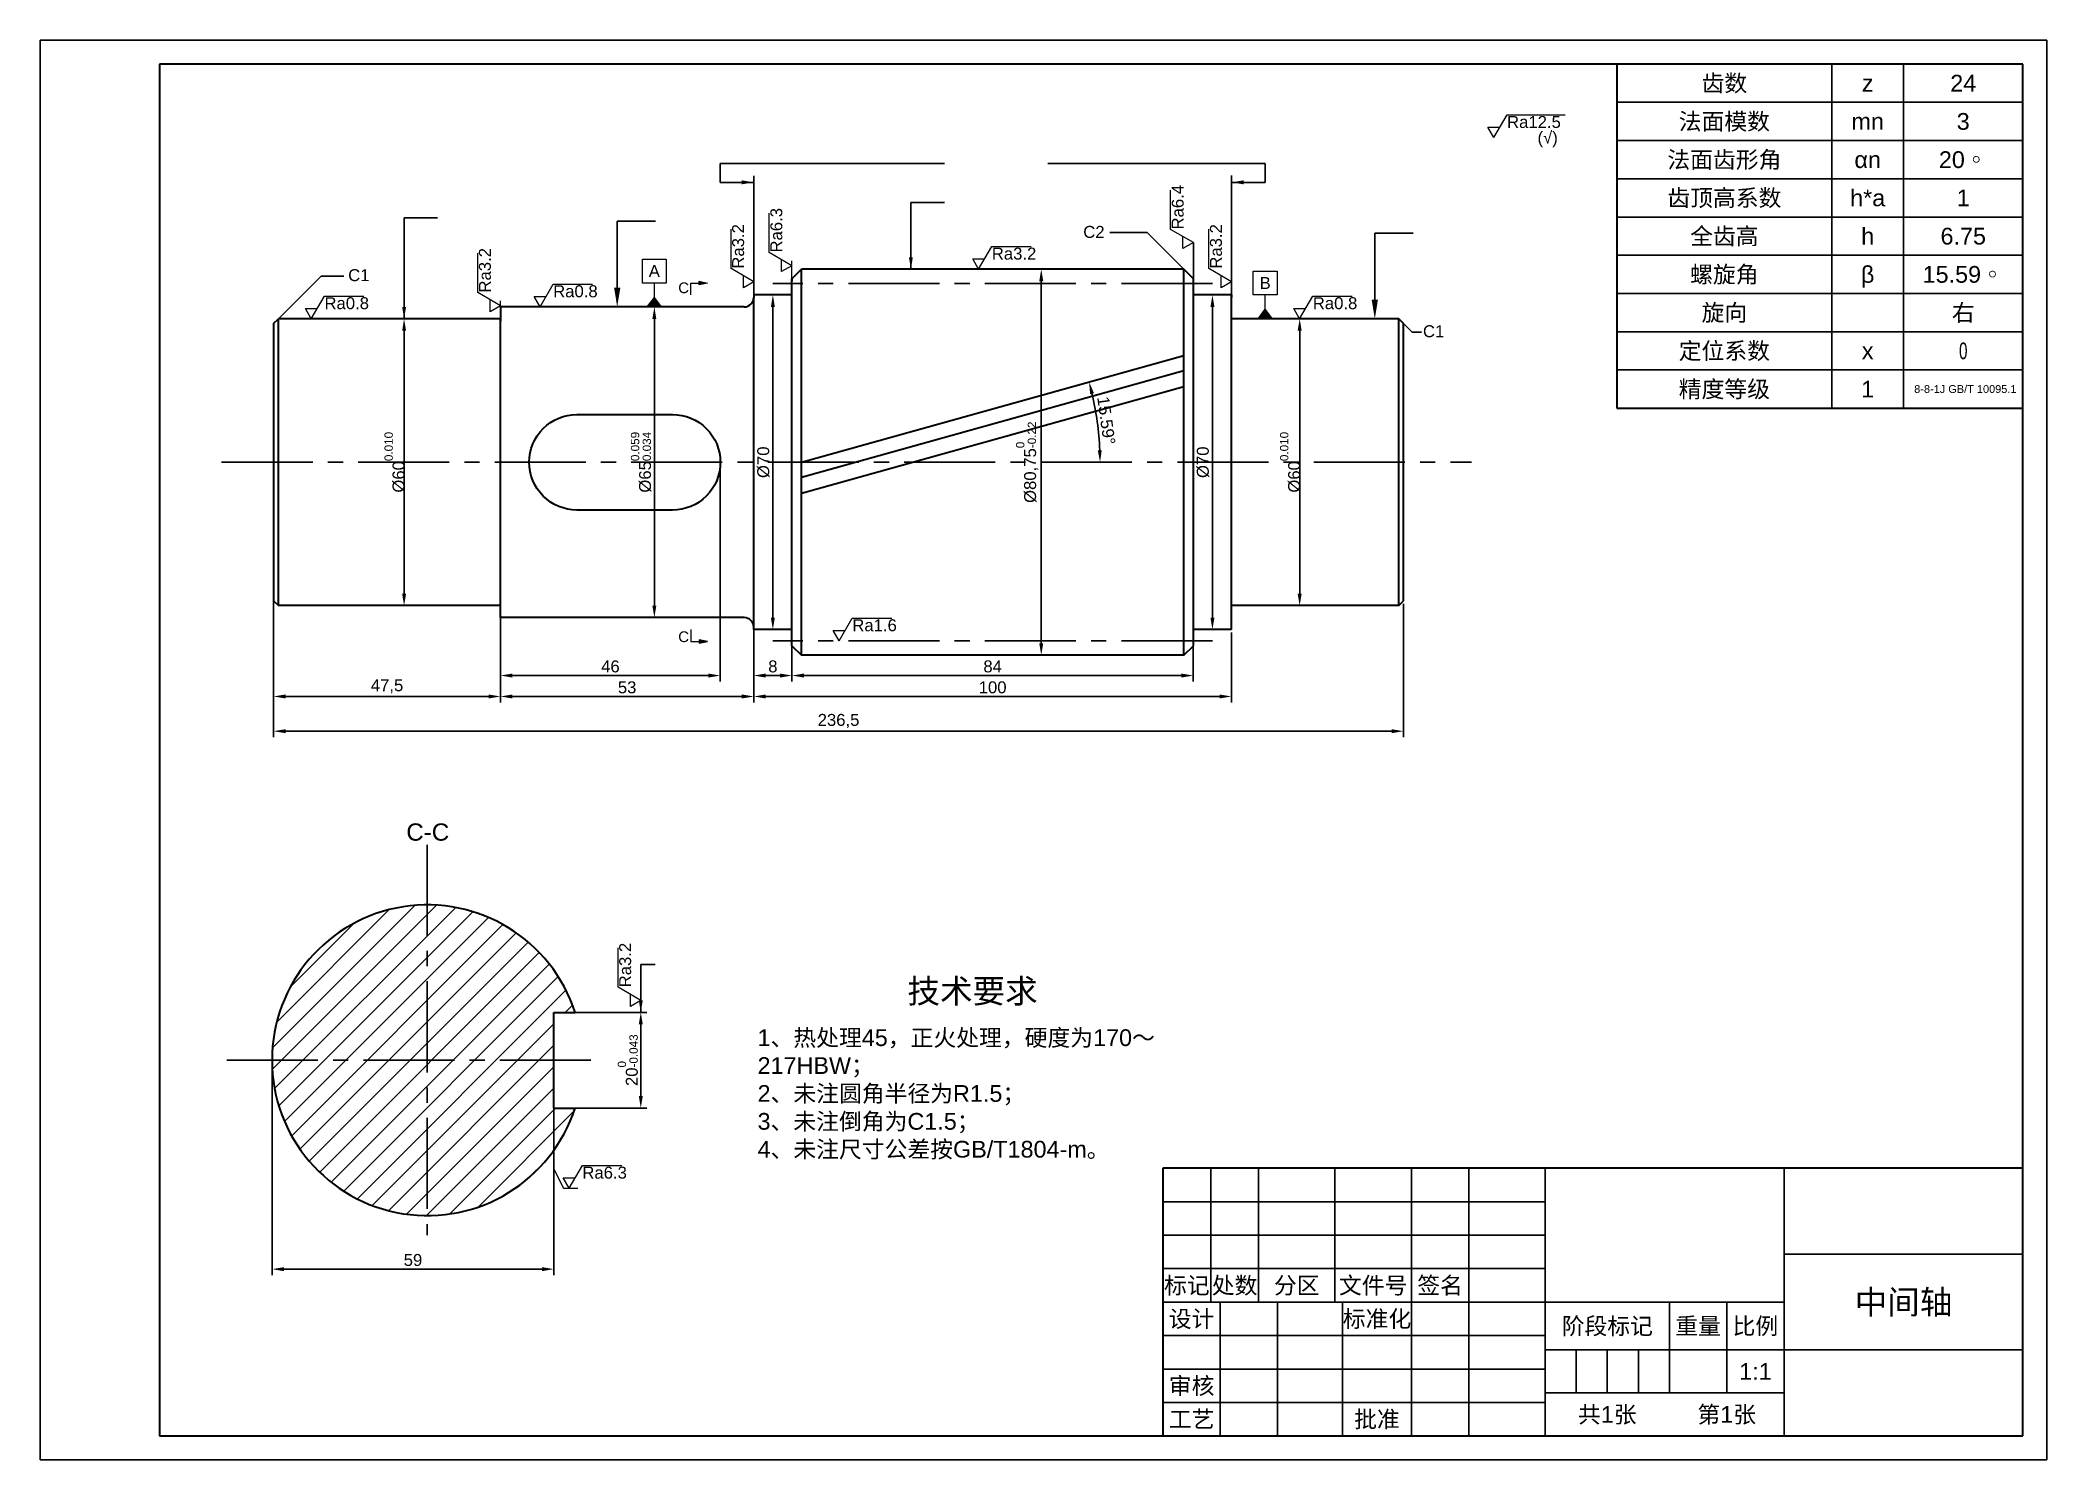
# Model space of a CAD drawing. Header units: millimetres. Extents: x 12 to 432, y 10 to 307.
import ezdxf
from ezdxf import colors
from ezdxf.entities.mleader import LeaderData, LeaderLine
from ezdxf.enums import TextEntityAlignment as Align
from ezdxf.math import Vec2, Vec3

# ---------------------------------------------------------------- set-up
doc = ezdxf.new("R2010")
doc.units = ezdxf.units.MM
doc.linetypes.add('CENTER2', pattern=[28.575, 19.05, -3.175, 3.175, -3.175])
doc.layers.add('中心线', color=1, linetype='CENTER2')
doc.layers.add('细实线', color=7, linetype='Continuous')
for name, color, linetype, lineweight in [('剖面线', 3, 'Continuous', 15), ('尺寸', 7, 'Continuous', 15), ('文字', 7, 'Continuous', 15), ('粗实线', 7, 'Continuous', 30)]:
    doc.layers.add(name, color=color, linetype=linetype, lineweight=lineweight)
doc.styles.get("Standard").update_dxf_attribs({"font": 'arial.ttf'})
doc.dimstyles.new('ISO-25', dxfattribs={"dimtxt": 2.5, "dimasz": 2.5, "dimexe": 1.25, "dimexo": 0.625, "dimtad": 1, "dimtxsty": 'Standard', "dimcen": 2.5, "dimadec": 0, "dimazin": 0, "dimtfac": 1, "dimtmove": 0, "dimatfit": 3, "dimfxl": 1, "dimarcsym": 0})

# ---------------------------------------------------------------- blocks, each defined once
blk = doc.blocks.new('*D1')
at = {"layer": 'Defpoints', "color": 0, "transparency": 16777216}
for p in [(85.05, 248.92), (88.62, 248.92), (85.05, 188.92)]:
    blk.add_point(p, dxfattribs=at)
at = {"layer": '细实线', "color": 0, "lineweight": -2, "transparency": 16777216}
for p, q in [((85.68, 248.92), (89.87, 248.92)), ((88.62, 191.42), (88.62, 246.42)), ((85.68, 188.92), (89.87, 188.92))]:
    blk.add_line(p, q, dxfattribs=at)
at = {"layer": '细实线', "color": 0, "transparency": 16777216}
for points in [[(88.21, 246.42), (89.04, 246.42), (88.62, 248.92)], [(88.21, 191.42), (89.04, 191.42), (88.62, 188.92)]]:
    blk.add_solid(points, dxfattribs=at)
at = {"layer": '细实线', "color": 0, "transparency": 16777216, "insert": (86.65, 218.92), "char_height": 2.5, "width": 25.7128, "attachment_point": 5, "rotation": 90}
blk.add_mtext('%%C60{\\H0.7x;\\S0.010^ ;}', dxfattribs=at)
blk = doc.blocks.new('*D2')
at = {"layer": 'Defpoints', "color": 0, "transparency": 16777216}
for p in [(134.3, 251.42), (141, 251.42), (134.3, 186.42)]:
    blk.add_point(p, dxfattribs=at)
at = {"layer": '细实线', "color": 0, "lineweight": -2, "transparency": 16777216}
for p, q in [((134.93, 251.42), (142.25, 251.42)), ((141, 188.92), (141, 248.92)), ((134.93, 186.42), (142.25, 186.42))]:
    blk.add_line(p, q, dxfattribs=at)
at = {"layer": '细实线', "color": 0, "transparency": 16777216}
for points in [[(140.58, 248.92), (141.41, 248.92), (141, 251.42)], [(140.58, 188.92), (141.41, 188.92), (141, 186.42)]]:
    blk.add_solid(points, dxfattribs=at)
at = {"layer": '细实线', "color": 0, "transparency": 16777216, "insert": (138.24, 218.92), "char_height": 2.5, "attachment_point": 5, "rotation": 90}
blk.add_mtext('%%C65{\\H0.7x;\\S0.059^ 0.034;}', dxfattribs=at)
blk = doc.blocks.new('*D4')
at = {"color": 0, "lineweight": -2, "transparency": 16777216}
for p, q in [((166.43, 253.92), (167.05, 253.92)), ((165.8, 251.42), (165.8, 186.42)), ((166.43, 183.92), (167.05, 183.92))]:
    blk.add_line(p, q, dxfattribs=at)
at = {"color": 0, "transparency": 16777216}
for points in [[(165.39, 251.42), (166.22, 251.42), (165.8, 253.92)], [(165.39, 186.42), (166.22, 186.42), (165.8, 183.92)]]:
    blk.add_solid(points, dxfattribs=at)
at = {"layer": 'Defpoints', "color": 0, "transparency": 16777216}
for p in [(165.8, 253.92), (165.8, 183.92), (165.8, 183.92)]:
    blk.add_point(p, dxfattribs=at)
at = {"color": 0, "transparency": 16777216, "insert": (163.83, 218.92), "char_height": 2.5, "attachment_point": 5, "rotation": 90}
blk.add_mtext('%%C70', dxfattribs=at)
blk = doc.blocks.new('*D5')
at = {"color": 0, "lineweight": -2, "transparency": 16777216}
for p, q in [((258.43, 253.92), (259.05, 253.92)), ((257.8, 251.42), (257.8, 186.42)), ((258.43, 183.92), (259.05, 183.92))]:
    blk.add_line(p, q, dxfattribs=at)
at = {"color": 0, "transparency": 16777216}
for points in [[(257.39, 251.42), (258.22, 251.42), (257.8, 253.92)], [(257.39, 186.42), (258.22, 186.42), (257.8, 183.92)]]:
    blk.add_solid(points, dxfattribs=at)
at = {"layer": 'Defpoints', "color": 0, "transparency": 16777216}
for p in [(257.8, 253.92), (257.8, 183.92), (257.8, 183.92)]:
    blk.add_point(p, dxfattribs=at)
at = {"color": 0, "transparency": 16777216, "insert": (255.83, 218.92), "char_height": 2.5, "attachment_point": 5, "rotation": 90}
blk.add_mtext('%%C70', dxfattribs=at)
blk = doc.blocks.new('*D6')
at = {"color": 0, "lineweight": -2, "transparency": 16777216}
for p, q in [((278.68, 248.92), (274.81, 248.92)), ((276.06, 246.42), (276.06, 191.42)), ((278.68, 188.92), (274.81, 188.92))]:
    blk.add_line(p, q, dxfattribs=at)
at = {"color": 0, "transparency": 16777216}
for points in [[(275.64, 246.42), (276.48, 246.42), (276.06, 248.92)], [(275.64, 191.42), (276.48, 191.42), (276.06, 188.92)]]:
    blk.add_solid(points, dxfattribs=at)
at = {"layer": 'Defpoints', "color": 0, "transparency": 16777216}
for p in [(279.3, 248.92), (276.06, 188.92), (279.3, 188.92)]:
    blk.add_point(p, dxfattribs=at)
at = {"color": 0, "transparency": 16777216, "insert": (274.09, 218.92), "char_height": 2.5, "attachment_point": 5, "rotation": 90}
blk.add_mtext('%%C60{\\H0.7x;\\S0.010^ ;}', dxfattribs=at)
blk = doc.blocks.new('*D7')
at = {"color": 0, "lineweight": -2, "transparency": 16777216}
for p, q in [((61.3, 247.3), (61.3, 168.67)), ((108.8, 247.3), (108.8, 168.67)), ((63.8, 169.92), (106.3, 169.92))]:
    blk.add_line(p, q, dxfattribs=at)
at = {"color": 0, "transparency": 16777216}
for points in [[(63.8, 170.34), (63.8, 169.51), (61.3, 169.92)], [(106.3, 170.34), (106.3, 169.51), (108.8, 169.92)]]:
    blk.add_solid(points, dxfattribs=at)
at = {"layer": 'Defpoints', "color": 0, "transparency": 16777216}
for p in [(61.3, 247.92), (108.8, 247.92), (108.8, 169.92)]:
    blk.add_point(p, dxfattribs=at)
at = {"color": 0, "transparency": 16777216, "insert": (85.05, 172.04), "char_height": 2.5, "attachment_point": 5}
blk.add_mtext('47,5', dxfattribs=at)
blk = doc.blocks.new('*D8')
at = {"color": 0, "lineweight": -2, "transparency": 16777216}
for p, q in [((108.8, 185.8), (108.8, 168.67)), ((161.8, 185.8), (161.8, 168.67)), ((111.3, 169.92), (159.3, 169.92))]:
    blk.add_line(p, q, dxfattribs=at)
at = {"color": 0, "transparency": 16777216}
for points in [[(111.3, 170.34), (111.3, 169.51), (108.8, 169.92)], [(159.3, 170.34), (159.3, 169.51), (161.8, 169.92)]]:
    blk.add_solid(points, dxfattribs=at)
at = {"layer": 'Defpoints', "color": 0, "transparency": 16777216}
for p in [(108.8, 186.42), (161.8, 186.42), (161.8, 169.92)]:
    blk.add_point(p, dxfattribs=at)
at = {"color": 0, "transparency": 16777216, "insert": (135.3, 171.82), "char_height": 2.5, "attachment_point": 5}
blk.add_mtext('53', dxfattribs=at)
blk = doc.blocks.new('*D9')
at = {"color": 0, "lineweight": -2, "transparency": 16777216}
for p, q in [((161.8, 183.3), (161.8, 168.67)), ((261.8, 183.3), (261.8, 168.67)), ((164.3, 169.92), (259.3, 169.92))]:
    blk.add_line(p, q, dxfattribs=at)
at = {"color": 0, "transparency": 16777216}
for points in [[(164.3, 170.34), (164.3, 169.51), (161.8, 169.92)], [(259.3, 170.34), (259.3, 169.51), (261.8, 169.92)]]:
    blk.add_solid(points, dxfattribs=at)
at = {"layer": 'Defpoints', "color": 0, "transparency": 16777216}
for p in [(161.8, 183.92), (261.8, 183.92), (261.8, 169.92)]:
    blk.add_point(p, dxfattribs=at)
at = {"color": 0, "transparency": 16777216, "insert": (211.8, 171.82), "char_height": 2.5, "attachment_point": 5}
blk.add_mtext('100', dxfattribs=at)
blk = doc.blocks.new('*D10')
at = {"color": 0, "lineweight": -2, "transparency": 16777216}
for p, q in [((169.8, 183.3), (169.8, 173.05)), ((253.8, 183.3), (253.8, 173.05)), ((172.3, 174.3), (251.3, 174.3))]:
    blk.add_line(p, q, dxfattribs=at)
at = {"color": 0, "transparency": 16777216}
for points in [[(172.3, 174.72), (172.3, 173.88), (169.8, 174.3)], [(251.3, 174.72), (251.3, 173.88), (253.8, 174.3)]]:
    blk.add_solid(points, dxfattribs=at)
at = {"layer": 'Defpoints', "color": 0, "transparency": 16777216}
for p in [(169.8, 183.92), (253.8, 183.92), (253.8, 174.3)]:
    blk.add_point(p, dxfattribs=at)
at = {"color": 0, "transparency": 16777216, "insert": (211.8, 176.2), "char_height": 2.5, "attachment_point": 5}
blk.add_mtext('84', dxfattribs=at)
blk = doc.blocks.new('*D11')
at = {"color": 0, "lineweight": -2, "transparency": 16777216}
for p, q in [((161.8, 183.3), (161.8, 173.05)), ((169.8, 183.3), (169.8, 173.05)), ((167.3, 174.3), (164.3, 174.3))]:
    blk.add_line(p, q, dxfattribs=at)
at = {"color": 0, "transparency": 16777216}
for points in [[(164.3, 174.72), (164.3, 173.88), (161.8, 174.3)], [(167.3, 174.72), (167.3, 173.88), (169.8, 174.3)]]:
    blk.add_solid(points, dxfattribs=at)
at = {"layer": 'Defpoints', "color": 0, "transparency": 16777216}
for p in [(161.8, 183.92), (169.8, 183.92), (161.8, 174.3)]:
    blk.add_point(p, dxfattribs=at)
at = {"color": 0, "transparency": 16777216, "insert": (165.8, 176.2), "char_height": 2.5, "attachment_point": 5}
blk.add_mtext('8', dxfattribs=at)
blk = doc.blocks.new('*D12')
at = {"color": 0, "lineweight": -2, "transparency": 16777216}
for p, q in [((108.8, 218.3), (108.8, 173.05)), ((154.8, 218.3), (154.8, 173.05)), ((152.3, 174.3), (111.3, 174.3))]:
    blk.add_line(p, q, dxfattribs=at)
at = {"color": 0, "transparency": 16777216}
for points in [[(111.3, 174.72), (111.3, 173.88), (108.8, 174.3)], [(152.3, 174.72), (152.3, 173.88), (154.8, 174.3)]]:
    blk.add_solid(points, dxfattribs=at)
at = {"layer": 'Defpoints', "color": 0, "transparency": 16777216}
for p in [(108.8, 218.92), (154.8, 218.92), (108.8, 174.3)]:
    blk.add_point(p, dxfattribs=at)
at = {"color": 0, "transparency": 16777216, "insert": (131.8, 176.2), "char_height": 2.5, "attachment_point": 5}
blk.add_mtext('46', dxfattribs=at)
blk = doc.blocks.new('*D13')
at = {"color": 0, "lineweight": -2, "transparency": 16777216}
for p, q in [((61.3, 189.3), (61.3, 161.41)), ((297.8, 189.3), (297.8, 161.41)), ((63.8, 162.66), (295.3, 162.66))]:
    blk.add_line(p, q, dxfattribs=at)
at = {"color": 0, "transparency": 16777216}
for points in [[(63.8, 163.07), (63.8, 162.24), (61.3, 162.66)], [(295.3, 163.07), (295.3, 162.24), (297.8, 162.66)]]:
    blk.add_solid(points, dxfattribs=at)
at = {"layer": 'Defpoints', "color": 0, "transparency": 16777216}
for p in [(61.3, 189.92), (297.8, 189.92), (297.8, 162.66)]:
    blk.add_point(p, dxfattribs=at)
at = {"color": 0, "transparency": 16777216, "insert": (179.55, 164.79), "char_height": 2.5, "attachment_point": 5}
blk.add_mtext('236,5', dxfattribs=at)
blk = doc.blocks.new('*D15')
at = {"color": 0, "lineweight": -2, "transparency": 16777216}
for p, q in [((60.98, 93.2), (60.98, 48.87)), ((119.98, 93.2), (119.98, 48.87)), ((63.48, 50.12), (117.48, 50.12))]:
    blk.add_line(p, q, dxfattribs=at)
at = {"color": 0, "transparency": 16777216}
for points in [[(63.48, 50.53), (63.48, 49.7), (60.98, 50.12)], [(117.48, 50.53), (117.48, 49.7), (119.98, 50.12)]]:
    blk.add_solid(points, dxfattribs=at)
at = {"layer": 'Defpoints', "color": 0, "transparency": 16777216}
for p in [(60.98, 93.83), (119.98, 93.83), (119.98, 50.12)]:
    blk.add_point(p, dxfattribs=at)
at = {"color": 0, "transparency": 16777216, "insert": (90.48, 52.02), "char_height": 2.5, "attachment_point": 5}
blk.add_mtext('59', dxfattribs=at)
blk = doc.blocks.new('*D16')
at = {"color": 0, "lineweight": -2, "transparency": 16777216}
for p, q in [((120.6, 103.83), (139.41, 103.83)), ((138.16, 101.33), (138.16, 86.33)), ((120.6, 83.83), (139.41, 83.83))]:
    blk.add_line(p, q, dxfattribs=at)
at = {"color": 0, "transparency": 16777216}
for points in [[(137.74, 101.33), (138.58, 101.33), (138.16, 103.83)], [(137.74, 86.33), (138.58, 86.33), (138.16, 83.83)]]:
    blk.add_solid(points, dxfattribs=at)
at = {"layer": 'Defpoints', "color": 0, "transparency": 16777216}
for p in [(119.98, 103.83), (119.98, 83.83), (138.16, 83.83)]:
    blk.add_point(p, dxfattribs=at)
at = {"color": 0, "transparency": 16777216, "insert": (135.44, 93.83), "char_height": 2.5, "attachment_point": 5, "rotation": 90}
blk.add_mtext('20{\\H0.7x;\\S0^ -0.043;}', dxfattribs=at)
blk = doc.blocks.new('*D17')
at = {"layer": 'Defpoints', "color": 0, "transparency": 16777216}
for p in [(251.8, 241.24), (234.02, 224.58), (50.44, 218.92), (171.8, 218.92), (312.01, 218.92)]:
    blk.add_point(p, dxfattribs=at)
at = {"layer": '粗实线', "color": 0, "lineweight": -2, "transparency": 16777216}
blk.add_arc((171.8, 218.92), 62.47, 2.293, 13.297, dxfattribs=at)
at = {"layer": '粗实线', "color": 0, "transparency": 16777216}
for points in [[(232.2, 233.19), (233.01, 233.39), (231.98, 235.71)], [(234.64, 221.43), (233.81, 221.41), (234.28, 218.92)]]:
    blk.add_solid(points, dxfattribs=at)
at = {"layer": '粗实线', "color": 0, "transparency": 16777216, "insert": (235.58, 227.65), "char_height": 2.5, "attachment_point": 5, "rotation": 277.795}
blk.add_mtext('15.59%%D', dxfattribs=at)
blk = doc.blocks.new('*D18')
at = {"layer": 'Defpoints', "color": 0, "transparency": 16777216}
for p in [(221.97, 259.3), (221.97, 178.55), (221.97, 178.55)]:
    blk.add_point(p, dxfattribs=at)
at = {"layer": '粗实线', "color": 0, "lineweight": -2, "transparency": 16777216}
for p, q in [((221.97, 256.8), (221.97, 181.05)), ((222.6, 259.3), (223.22, 259.3)), ((222.6, 178.55), (223.22, 178.55))]:
    blk.add_line(p, q, dxfattribs=at)
at = {"layer": '粗实线', "color": 0, "transparency": 16777216}
for points in [[(221.56, 256.8), (222.39, 256.8), (221.97, 259.3)], [(221.56, 181.05), (222.39, 181.05), (221.97, 178.55)]]:
    blk.add_solid(points, dxfattribs=at)
at = {"layer": '粗实线', "color": 0, "transparency": 16777216, "insert": (219.02, 218.92), "char_height": 2.5, "width": 11.175, "attachment_point": 5, "rotation": 90}
blk.add_mtext('%%C80,75{\\H0.7x;\\S0^ -0.22;}', dxfattribs=at)

msp = doc.modelspace()

# ---------------------------------------------------------------- hatches: boundary and pattern name
at = {"true_color": 0x000000}
h = msp.add_hatch(dxfattribs=at)
h.set_pattern_fill('ANSI31', color=18)
h.set_pattern_definition([(45, (-2504.8362, -1795.9745), (-2.245064, 2.245064), [])])
h.paths.add_polyline_path([(124.401, 83.825), (119.977, 83.825), (119.977, 103.825), (124.401, 103.825, 6.3423292)])
at = {"layer": '剖面线', "true_color": 0x000000}
for points in [[(150.383, 256.42), (150.383, 256.77), (152.133, 256.42), (150.383, 256.07)], [(150.383, 181.42), (150.383, 181.07), (152.133, 181.42), (150.383, 181.77)]]:
    msp.add_hatch(color=18, dxfattribs=at).paths.add_polyline_path(points)
at = {"layer": '尺寸'}
for points in [[(142.495, 251.42), (139.495, 251.42), (140.995, 253.42)], [(270.346, 248.92), (267.346, 248.92), (268.846, 250.92)]]:
    msp.add_hatch(color=256, dxfattribs=at).paths.add_polyline_path(points)

# ---------------------------------------------------------------- linework, layer by layer
for p, q in [((85.054, 248.92), (106.804, 248.92)), ((108.804, 251.42), (108.804, 251.42)), ((108.804, 186.42), (108.804, 186.42))]:
    msp.add_line(p, q)
at = {"layer": '中心线'}
for p, q in [((257.804, 256.295), (165.804, 256.295)), ((50.437, 218.92), (312.013, 218.92)), ((257.804, 181.545), (165.804, 181.545)), ((93.477, 138.912), (93.477, 57.235)), ((51.519, 93.825), (128.124, 93.825))]:
    msp.add_line(p, q, dxfattribs=at)
at = {"layer": '尺寸'}
for p, q in [((316.714, 286.831), (319.464, 291.595)), ((319.464, 291.595), (331.623, 291.595)), ((316.714, 286.831), (315.464, 288.996)), ((315.464, 288.996), (317.964, 288.996)), ((249.041, 267.618), (249.041, 275.868)), ((165.041, 262.795), (165.041, 271.045)), ((157.041, 259.42), (157.041, 267.67)), ((253.804, 264.868), (249.041, 267.618)), ((251.639, 263.618), (251.639, 266.118)), ((253.804, 264.868), (251.639, 263.618)), ((257.041, 259.42), (257.041, 267.67)), ((104.041, 254.42), (104.041, 262.67)), ((169.804, 260.045), (165.041, 262.795)), ((167.639, 258.795), (167.639, 261.295)), ((169.804, 257.045), (169.804, 261.045)), ((208.874, 259.295), (207.624, 261.46)), ((207.624, 261.46), (210.124, 261.46)), ((208.874, 259.295), (211.624, 264.059)), ((211.624, 264.059), (219.874, 264.059)), ((148.633, 253.92), (148.633, 256.42)), ((148.633, 256.42), (150.383, 256.42)), ((150.383, 256.42), (150.383, 256.77)), ((150.383, 256.77), (152.133, 256.42)), ((152.133, 256.42), (150.383, 256.07)), ((150.383, 256.07), (150.383, 256.42)), ((161.804, 256.67), (157.041, 259.42)), ((159.639, 255.42), (159.639, 257.92)), ((161.804, 256.67), (159.639, 255.42)), ((161.804, 253.67), (161.804, 257.67)), ((169.804, 260.045), (167.639, 258.795)), ((261.804, 256.67), (257.041, 259.42)), ((259.639, 255.42), (259.639, 257.92)), ((261.804, 256.67), (259.639, 255.42)), ((261.804, 253.67), (261.804, 257.67)), ((69.204, 248.92), (71.954, 253.684)), ((71.954, 253.684), (80.204, 253.684)), ((108.804, 251.67), (104.041, 254.42)), ((106.639, 250.42), (106.639, 252.92)), ((108.804, 248.67), (108.804, 252.67)), ((117.065, 251.42), (115.815, 253.585)), ((115.815, 253.585), (118.315, 253.585)), ((117.065, 251.42), (119.815, 256.184)), ((119.815, 256.184), (128.065, 256.184)), ((276.059, 248.92), (278.809, 253.684)), ((278.809, 253.684), (287.059, 253.684)), ((69.204, 248.92), (67.954, 251.085)), ((67.954, 251.085), (70.454, 251.085)), ((108.804, 251.67), (106.639, 250.42)), ((276.059, 248.92), (274.809, 251.085)), ((274.809, 251.085), (277.309, 251.085)), ((179.679, 181.545), (182.429, 186.309)), ((182.429, 186.309), (190.679, 186.309)), ((148.633, 183.92), (148.633, 181.42)), ((148.633, 181.42), (150.383, 181.42)), ((152.133, 181.42), (150.383, 181.77)), ((150.383, 181.77), (150.383, 181.42)), ((150.383, 181.42), (150.383, 181.07)), ((150.383, 181.07), (152.133, 181.42)), ((179.679, 181.545), (178.429, 183.71)), ((178.429, 183.71), (180.929, 183.71)), ((133.398, 109.075), (133.398, 117.325)), ((138.161, 106.325), (133.398, 109.075)), ((135.996, 105.075), (135.996, 107.575)), ((138.161, 106.325), (135.996, 105.075)), ((123.177, 67.034), (125.927, 71.797)), ((125.927, 71.797), (134.177, 71.797)), ((119.977, 71.034), (121.977, 67.034)), ((123.177, 67.034), (121.927, 69.199)), ((121.927, 69.199), (124.427, 69.199)), ((121.977, 67.034), (124.977, 67.034))]:
    msp.add_line(p, q, dxfattribs=at)
at = {"layer": '尺寸', "lineweight": 15}
for p, q in [((140.995, 253.42), (140.995, 256.42)), ((139.495, 251.42), (140.995, 253.42)), ((142.495, 251.42), (140.995, 253.42)), ((268.846, 250.92), (268.846, 253.92)), ((142.495, 251.42), (139.495, 251.42)), ((267.346, 248.92), (268.846, 250.92)), ((270.346, 248.92), (267.346, 248.92)), ((270.346, 248.92), (268.846, 250.92))]:
    msp.add_line(p, q, dxfattribs=at)
for points in [[(143.495, 256.42), (138.495, 256.42), (138.495, 261.42), (143.495, 261.42)], [(271.346, 253.92), (266.346, 253.92), (266.346, 258.92), (271.346, 258.92)]]:
    msp.add_lwpolyline(points, close=True, dxfattribs=at)
at = {"layer": '粗实线'}
for p, q in [((427.445, 302.224), (37.445, 302.224)), ((37.445, 302.224), (37.445, 15.224)), ((342.445, 302.224), (342.445, 230.224)), ((427.445, 15.224), (427.445, 302.224)), ((169.804, 257.295), (171.804, 259.295)), ((169.804, 252.545), (169.804, 257.295)), ((169.804, 257.295), (169.804, 256.795)), ((251.804, 259.295), (171.804, 259.295)), ((171.804, 178.545), (171.804, 259.295)), ((253.804, 257.295), (251.804, 259.295)), ((251.804, 178.545), (251.804, 259.295)), ((253.804, 252.545), (253.804, 257.295)), ((169.804, 253.92), (161.804, 253.92)), ((161.804, 253.92), (161.804, 253.42)), ((161.804, 184.42), (161.804, 253.42)), ((169.804, 180.545), (169.804, 252.545)), ((261.804, 253.92), (253.804, 253.92)), ((253.804, 180.545), (253.804, 252.545)), ((261.804, 183.92), (261.804, 253.92)), ((261.804, 253.92), (261.804, 253.42)), ((61.304, 247.92), (62.304, 248.92)), ((61.304, 247.92), (61.304, 189.92)), ((108.804, 248.92), (62.304, 248.92)), ((62.304, 188.92), (62.304, 248.92)), ((159.804, 251.42), (108.804, 251.42)), ((108.804, 251.42), (108.804, 248.92)), ((108.804, 188.92), (108.804, 248.92)), ((108.804, 248.92), (108.804, 248.42)), ((296.804, 248.92), (261.804, 248.92)), ((296.804, 188.92), (296.804, 248.92)), ((297.804, 247.92), (296.804, 248.92)), ((297.804, 189.92), (297.804, 247.92)), ((171.804, 218.92), (251.804, 241.242)), ((171.804, 215.768), (251.804, 238.09)), ((171.804, 212.441), (251.804, 234.762)), ((342.445, 230.224), (427.445, 230.224)), ((61.304, 189.92), (62.304, 188.92)), ((296.804, 188.92), (297.804, 189.92)), ((108.804, 188.92), (62.304, 188.92)), ((108.804, 186.42), (108.804, 188.92)), ((159.804, 186.42), (108.804, 186.42)), ((296.804, 188.92), (261.804, 188.92)), ((161.804, 183.92), (161.804, 184.42)), ((169.804, 183.92), (161.804, 183.92)), ((261.804, 183.92), (253.804, 183.92)), ((169.804, 180.545), (171.804, 178.545)), ((251.804, 178.545), (171.804, 178.545)), ((251.804, 178.545), (253.804, 180.545)), ((119.977, 103.825), (124.401, 103.825)), ((119.977, 83.825), (119.977, 103.825)), ((119.977, 83.825), (124.401, 83.825)), ((427.445, 71.224), (247.445, 71.224)), ((247.445, 71.224), (247.445, 15.224)), ((37.445, 15.224), (427.445, 15.224))]:
    msp.add_line(p, q, dxfattribs=at)
msp.add_lwpolyline([(114.804, 218.92), (114.804, 218.92, -0.4142136), (124.804, 228.92), (144.804, 228.92, -0.4142136), (154.804, 218.92), (154.804, 218.92, -0.4142136), (144.804, 208.92), (124.804, 208.92, -0.4142136)], format="xyb", close=True, dxfattribs=at)
for centre, radius, start, end in [((159.804, 253.42), 2, 270, 0), ((159.804, 184.42), 2, 0, 90), ((93.477, 93.825), 32.5, 17.92021, 342.07979)]:
    msp.add_arc(centre, radius, start, end, dxfattribs=at)
at = {"layer": '细实线'}
for p, q in [((432.445, 307.224), (12.445, 307.224)), ((12.445, 307.224), (12.445, 10.224)), ((432.445, 10.224), (432.445, 307.224)), ((342.445, 302.224), (342.445, 230.224)), ((387.445, 302.224), (387.445, 230.224)), ((402.445, 302.224), (402.445, 230.224)), ((342.445, 294.224), (427.445, 294.224)), ((342.445, 286.224), (427.445, 286.224)), ((154.804, 277.479), (154.804, 281.424)), ((154.804, 281.424), (201.691, 281.424)), ((268.804, 281.424), (223.38, 281.424)), ((268.804, 277.479), (268.804, 281.424)), ((161.804, 253.92), (161.804, 278.856)), ((261.804, 253.92), (261.804, 278.899)), ((342.445, 278.224), (427.445, 278.224)), ((342.445, 270.224), (427.445, 270.224)), ((244.137, 266.963), (236.354, 266.963)), ((251.804, 259.295), (244.137, 266.963)), ((253.804, 264.868), (253.804, 257.295)), ((342.445, 262.224), (427.445, 262.224)), ((62.304, 248.92), (71.239, 257.855)), ((71.239, 257.855), (76, 257.855)), ((342.445, 254.224), (427.445, 254.224)), ((296.804, 248.92), (299.58, 246.144)), ((299.58, 246.144), (301.557, 246.144)), ((342.445, 246.224), (427.445, 246.224)), ((342.445, 238.224), (427.445, 238.224)), ((257.445, 43.224), (257.445, 71.224)), ((267.445, 43.224), (267.445, 71.224)), ((283.445, 43.224), (283.445, 71.224)), ((299.445, 15.224), (299.445, 71.224)), ((311.445, 15.224), (311.445, 71.224)), ((327.445, 15.224), (327.445, 71.224)), ((377.445, 15.224), (377.445, 71.224)), ((327.445, 64.224), (247.445, 64.224)), ((327.445, 57.224), (247.445, 57.224)), ((377.445, 53.224), (427.445, 53.224)), ((327.445, 50.224), (247.445, 50.224)), ((377.445, 43.224), (247.445, 43.224)), ((259.445, 15.224), (259.445, 43.224)), ((271.445, 15.224), (271.445, 43.224)), ((285.045, 15.224), (285.045, 43.224)), ((353.445, 24.224), (353.445, 43.224)), ((365.445, 24.224), (365.445, 43.224)), ((327.445, 36.224), (247.445, 36.224)), ((327.445, 33.224), (427.445, 33.224)), ((333.945, 24.224), (333.945, 33.224)), ((340.445, 24.224), (340.445, 33.224)), ((346.945, 24.224), (346.945, 33.224)), ((327.445, 29.224), (247.445, 29.224)), ((327.445, 22.224), (247.445, 22.224)), ((377.445, 24.224), (327.445, 24.224)), ((12.445, 10.224), (432.445, 10.224))]:
    msp.add_line(p, q, dxfattribs=at)

# ---------------------------------------------------------------- texts
at = {"layer": '尺寸'}
for s, p in [('Ra12.5', (319.464, 291.356)), ('Ra3.2', (211.624, 263.82)), ('Ra0.8', (71.954, 253.445)), ('Ra0.8', (119.815, 255.945)), ('Ra0.8', (278.809, 253.445)), ('Ra1.6', (182.429, 186.07)), ('Ra6.3', (125.927, 71.559))]:
    msp.add_text(s, height=2.5, dxfattribs=at).set_placement(p, align=Align.TOP_LEFT)
for s, height, p in [('(√)', 2.5, (327.964, 286.831)), ('A', 2.5, (140.995, 258.92)), ('C', 2.25, (147.133, 255.42)), ('B', 2.5, (268.846, 256.42)), ('C', 2.25, (147.133, 182.42)), ('C-C', 3.6127, (93.574, 141.56)), ('技术要求', 5, (207.601, 108.292))]:
    msp.add_text(s, height=height, dxfattribs=at).set_placement(p, align=Align.MIDDLE_CENTER)
for s, p in [('Ra6.4', (249.279, 267.618)), ('Ra6.3', (165.279, 262.795)), ('Ra3.2', (157.279, 259.42)), ('Ra3.2', (257.279, 259.42)), ('Ra3.2', (104.279, 254.42)), ('Ra3.2', (133.636, 109.075))]:
    msp.add_text(s, height=2.5, rotation=90, dxfattribs=at).set_placement(p, align=Align.TOP_LEFT)
at = {"layer": '尺寸', "insert": (162.601, 100.292), "char_height": 3.5, "width": 97.5, "attachment_point": 1}
msp.add_mtext('1、热处理45，正火处理，硬度为170～217HBW；^M^J2、未注圆角半径为R1.5；^M^J3、未注倒角为C1.5；^M^J4、未注尺寸公差按GB/T1804-m。', dxfattribs=at)
at = {"layer": '文字'}
for s, height, p in [('齿数', 3.5, (364.945, 298.224)), ('z', 3.5, (394.945, 298.224)), ('24', 3.5, (414.945, 298.224)), ('法面模数', 3.5, (364.945, 290.224)), ('mn', 3.5, (394.945, 290.224)), ('3', 3.5, (414.945, 290.224)), ('法面齿形角', 3.5, (364.945, 282.224)), ('αn', 3.5, (394.945, 282.224)), ('20◦', 3.5, (414.945, 282.224)), ('齿顶高系数', 3.5, (364.945, 274.224)), ('h*a', 3.5, (394.945, 274.224)), ('1', 3.5, (414.945, 274.224)), ('全齿高', 3.5, (364.945, 266.224)), ('h', 3.5, (394.945, 266.224)), ('6.75', 3.5, (414.945, 266.224)), ('螺旋角', 3.5, (364.945, 258.224)), ('β', 3.5, (394.945, 258.224)), ('15.59◦', 3.5, (414.945, 258.224)), ('旋向', 3.5, (364.945, 250.224)), ('右', 3.5, (414.945, 250.224)), ('定位系数', 3.5, (364.945, 242.224)), ('x', 3.5, (394.945, 242.224)), ('精度等级', 3.5, (364.945, 234.224)), ('1', 3.5, (394.945, 234.224)), ('8-8-1J GB/T 10095.1', 1.64106, (415.383, 234.24)), ('标记', 3.5, (252.445, 46.724)), ('处数', 3.5, (262.445, 46.724)), ('分区', 3.5, (275.445, 46.724)), ('文件号', 3.5, (291.445, 46.724)), ('签名', 3.5, (305.445, 46.724)), ('中间轴', 5, (402.445, 43.224)), ('设计', 3.5, (253.445, 39.724)), ('标准化', 3.5, (292.245, 39.724)), ('阶段标记', 3.5, (340.445, 38.224)), ('重量', 3.5, (359.445, 38.224)), ('比例', 3.5, (371.445, 38.224)), ('1:1', 3.5, (371.445, 28.724)), ('审核', 3.5, (253.445, 25.724)), ('共1张', 3.5, (340.445, 19.724)), ('第1张', 3.5, (365.445, 19.724)), ('工艺', 3.5, (253.445, 18.724)), ('批准', 3.5, (292.245, 18.724))]:
    msp.add_text(s, height=height, dxfattribs=at).set_placement(p, align=Align.MIDDLE_CENTER)
at = {"layer": '文字', "width": 0.65}
msp.add_text('0', height=3.5, dxfattribs=at).set_placement((414.945, 242.224), align=Align.MIDDLE_CENTER)
at = {"layer": '细实线', "char_height": 2.5, "attachment_point": 1}
for s, width, insert in [('C2', 8.64145, (230.765, 268.36)), ('C1', 6.43852, (76.922, 259.309)), ('C1', 4.22065, (301.867, 247.582))]:
    msp.add_mtext_dynamic_manual_height_columns(s, width=width, gutter_width=12.5, heights=[0], dxfattribs=dict(at, insert=insert))

# ---------------------------------------------------------------- dimensions: what is measured, and where the dimension line sits
for base, p1, p2, text, picture, middle in [((165.804, 183.92), (165.804, 253.92), (165.804, 183.92), '%%C<>', '*D4', (163.833, 218.92)), ((257.804, 183.92), (257.804, 253.92), (257.804, 183.92), '%%C<>', '*D5', (255.833, 218.92)), ((276.059, 188.92), (279.304, 248.92), (279.304, 188.92), '%%C<>{\\H0.7x;\\S0.010^ ;}', '*D6', (274.088, 218.92)), ((138.161, 83.825), (119.977, 103.825), (119.977, 83.825), '<>{\\H0.7x;\\S0^ -0.043;}', '*D16', (135.435, 93.825))]:
    dim = msp.add_linear_dim(base=base, p1=p1, p2=p2, angle=90, text=text, dimstyle='ISO-25')
    dim.commit()
    dim.dimension.update_dxf_attribs({"geometry": picture, "text_midpoint": middle})
for base, p1, p2, picture, middle in [((108.804, 169.922), (61.304, 247.92), (108.804, 247.92), '*D7', (85.054, 172.044)), ((108.804, 174.3), (154.804, 218.92), (108.804, 218.92), '*D12', (131.804, 176.202)), ((297.804, 162.658), (61.304, 189.92), (297.804, 189.92), '*D13', (179.554, 164.785)), ((161.804, 169.922), (108.804, 186.42), (161.804, 186.42), '*D8', (135.304, 171.824)), ((261.804, 169.922), (161.804, 183.92), (261.804, 183.92), '*D9', (211.804, 171.823)), ((161.804, 174.3), (169.804, 183.92), (161.804, 183.92), '*D11', (165.804, 176.202)), ((253.804, 174.3), (169.804, 183.92), (253.804, 183.92), '*D10', (211.804, 176.202)), ((119.977, 50.117), (60.977, 93.825), (119.977, 93.825), '*D15', (90.477, 52.019))]:
    dim = msp.add_linear_dim(base=base, p1=p1, p2=p2, dimstyle='ISO-25')
    dim.commit()
    dim.dimension.update_dxf_attribs({"geometry": picture, "text_midpoint": middle})
at = {"layer": '粗实线'}
dim = msp.add_linear_dim(base=(221.974, 178.545), p1=(221.974, 259.295), p2=(221.974, 178.545), angle=270, text='%%C<>{\\H0.7x;\\S0^ -0.22;}', dimstyle='ISO-25', dxfattribs=at)
dim.commit()
dim.dimension.update_dxf_attribs({"geometry": '*D18', "text_midpoint": (219.023, 218.92)})
dim = msp.add_angular_dim_2l(base=(234.021, 224.579), line1=((50.437, 218.92), (312.013, 218.92)), line2=((171.804, 218.92), (251.804, 241.242)), text='15.59%%D', dimstyle='ISO-25', dxfattribs=at)
dim.commit()
dim.dimension.update_dxf_attribs({"geometry": '*D17', "text_midpoint": (235.584, 227.652)})
at = {"layer": '细实线'}
for base, p1, p2, text, picture, middle in [((88.624, 248.92), (85.054, 188.92), (85.054, 248.92), '%%C<>{\\H0.7x;\\S0.010^ ;}', '*D1', (86.652, 218.92)), ((140.995, 251.42), (134.304, 186.42), (134.304, 251.42), '%%C<>{\\H0.7x;\\S0.059^ 0.034;}', '*D2', (138.24, 218.92))]:
    dim = msp.add_linear_dim(base=base, p1=p1, p2=p2, angle=90, text=text, dimstyle='ISO-25', dxfattribs=at)
    dim.commit()
    dim.dimension.update_dxf_attribs({"geometry": picture, "text_midpoint": middle})

# ---------------------------------------------------------------- leaders
at = {"layer": '尺寸'}
for points in [[(261.804, 277.479), (268.804, 277.479), (265.304, 277.479)], [(194.691, 259.295), (194.691, 273.295), (201.691, 273.295)], [(88.624, 248.92), (88.624, 270.083), (95.624, 270.083)], [(138.161, 103.825), (138.161, 113.825), (141.161, 113.825)]]:
    msp.add_leader(points, dimstyle='ISO-25', dxfattribs=at)
at = {"layer": '细实线'}
msp.add_leader([(161.804, 277.479), (154.804, 277.479), (158.304, 277.479)], dimstyle='ISO-25', dxfattribs=at)
ml = msp.add_multileader_mtext('Standard', dxfattribs=at)
ml.set_content('', color=256)
ml.set_leader_properties()
ml.build(insert=Vec2(0, 0))
ctx = ml.context
ctx.base_point, ctx.plane_origin = Vec3(141.225, 269.327), Vec3(133.225, 251.42)
notes = []
notes.append((ctx, [(0, (1, 1, 0), (133.225, 269.327), (1, 0), 8, [(0, [(133.225, 251.42)], 0, [])])]))
ctx.mtext.insert, ctx.mtext.flow_direction = Vec3(143.225, 271.327), 5
ml = msp.add_multileader_mtext('Standard', dxfattribs=at)
ml.set_content('', color=256)
ml.set_leader_properties()
ml.build(insert=Vec2(0, 0))
ctx = ml.context
ctx.base_point, ctx.plane_origin = Vec3(299.786, 266.827), Vec3(291.786, 248.92)
notes.append((ctx, [(0, (1, 1, 0), (291.786, 266.827), (1, 0), 8, [(0, [(291.786, 248.92)], 0, [])])]))
ctx.mtext.insert, ctx.mtext.flow_direction = Vec3(301.786, 268.827), 5
for ctx, leaders in notes:
    for number, flags, end, landing, length, lines in leaders:
        leader = LeaderData()
        leader.index, (leader.has_last_leader_line, leader.has_dogleg_vector, leader.attachment_direction) = number, flags
        leader.last_leader_point, leader.dogleg_vector, leader.dogleg_length = Vec3(end), Vec3(landing), length
        for number, points, colour, breaks in lines:
            line = LeaderLine()
            line.index, line.vertices, line.color, line.breaks = number, Vec3.list(points), colors.encode_raw_color(colour), breaks
            leader.lines.append(line)
        ctx.leaders.append(leader)

doc.saveas('drawing.dxf')
